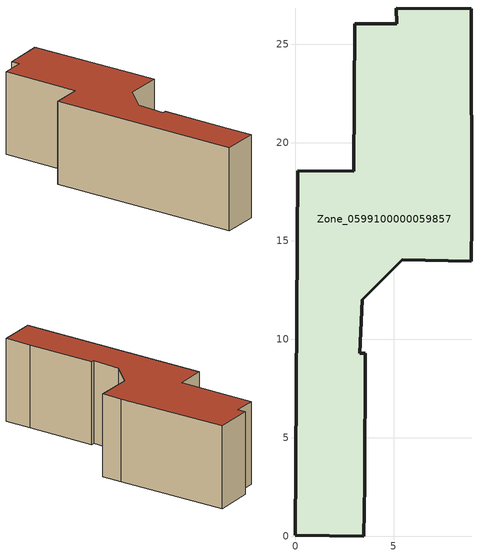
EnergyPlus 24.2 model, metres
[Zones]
Zone_0599100000059857
 floor ground (C_G): 3.48,0 0,0.03 0.12,18.57 2.97,18.55 3.03,26.05 5.15,26.04 5.13,26.84 8.95,26.81 8.97,16 8.95,13.98 5.44,14.03 3.41,12.02 3.26,9.28 3.56,9.29 3.52,2.62 z0
 wall outside (C_F): 5.13,26.84 5.15,26.04 3.03,26.05 2.97,18.55 0.12,18.57 0,0.03 3.48,0 3.52,2.62 3.56,9.29 3.26,9.28 3.41,12.02 5.44,14.03 8.95,13.98 8.97,16 8.95,26.81 5.13,26.84 z0:8.15
 roof outside (C_R): 8.97,16 8.95,26.81 5.13,26.84 5.15,26.04 3.03,26.05 2.97,18.55 0.12,18.57 0,0.03 3.48,0 3.52,2.62 3.56,9.29 3.26,9.28 3.41,12.02 5.44,14.03 8.95,13.98 z8.15
[BUILDING]
Pand.0599100000059857: North Axis=0; Terrain=City; Loads Convergence Tolerance Value=0.04; Temperature Convergence Tolerance Value=0.4; Solar Distribution=FullExterior; Maximum Number of Warmup Days=25; Minimum Number of Warmup Days=1
[Site:Location]
Rotterdam.The.Hague.AP_ZH_NLD Design_Conditions: Latitude=51.96; Longitude=4.45; Time Zone=1; Elevation=-4.5
[SITE:GROUNDTEMPERATURE:BUILDINGSURFACE]
18, 18, 18, 18, 18, 18, 18, 18, 18, 18, 18, 18
[MATERIAL] Thermal Absorptance=0.9; Solar Absorptance=0.7; Visible Absorptance=0.7
Name | Roughness | Thickness | Conductivity | Density | Specific Heat
G.TC.1946 | MediumSmooth | 0.15 | 1 | 540 | 1210
F.TC.1946 | Rough | 0.3 | 0.857143 | 1920 | 840
R.TC.1946 | MediumRough | 0.2 | 0.909091 | 1500 | 1000
[CONSTRUCTION]
C_G: G.TC.1946
C_F: F.TC.1946
C_R: R.TC.1946
[ZONE]
Zone_0599100000059857: Type=1; Multiplier=1; Ceiling Height=Autocalculate; Volume=Autocalculate; Floor Area=autocalculate; Part of Total Floor Area=Yes
[ZONEINFILTRATION:DESIGNFLOWRATE]
Infil_Zone_0599100000059857: Zone or ZoneList or Space or SpaceList=Zone_0599100000059857; Schedule=AlwaysOn; Design Flow Rate Calculation Method=Flow/Area; Flow Rate per Floor Area=0.003; Constant Term Coefficient=1; Temperature Term Coefficient=0; Velocity Term Coefficient=0; Velocity Squared Term Coefficient=0
[HVACTEMPLATE:ZONE:IDEALLOADSAIRSYSTEM]
Zone_0599100000059857: Maximum Heating Supply Air Temperature=50; Minimum Cooling Supply Air Temperature=13; Maximum Heating Supply Air Humidity Ratio=0.0156; Minimum Cooling Supply Air Humidity Ratio=0.0077; Heating Limit=NoLimit; Cooling Limit=NoLimit; Dehumidification Control Type=ConstantSensibleHeatRatio; Cooling Sensible Heat Ratio=0.7; Dehumidification Setpoint=60; Humidification Control Type=None; Humidification Setpoint=30; Outdoor Air Method=None; Outdoor Air Flow Rate per Person=0.00944; Outdoor Air Flow Rate per Zone Floor Area=0; Outdoor Air Flow Rate per Zone=0; Demand Controlled Ventilation Type=None; Outdoor Air Economizer Type=NoEconomizer; Heat Recovery Type=None; Sensible Heat Recovery Effectiveness=0.7; Latent Heat Recovery Effectiveness=0.65
[ZONECONTROL:THERMOSTAT]
ThermostatControl_Zone_0599100000059857: Zone or ZoneList=Zone_0599100000059857; Control Type Schedule=DualSetpointControlType; Control 1=Thermostat_Zone_0599100000059857; Temperature Difference Between Cutout And Setpoint=0
[THERMOSTATSETPOINT:DUALSETPOINT]
Thermostat_Zone_0599100000059857: Heating Setpoint Temperature Schedule=HeatingSetpoint_Zone_0599100000059857; Cooling Setpoint Temperature Schedule=CoolingSetpoint_Zone_0599100000059857
[SCHEDULE:COMPACT]
HeatingSetpoint_Zone_0599100000059857: Through: 12/31, For: AllDays, Until: 24:00, 21
CoolingSetpoint_Zone_0599100000059857: Through: 12/31, For: AllDays, Until: 24:00, 24
DualSetpointControlType: Through: 12/31, For: AllDays, Until: 24:00, 4
AlwaysOn: Through: 12/31, For: AllDays, Until: 24:00, 1
